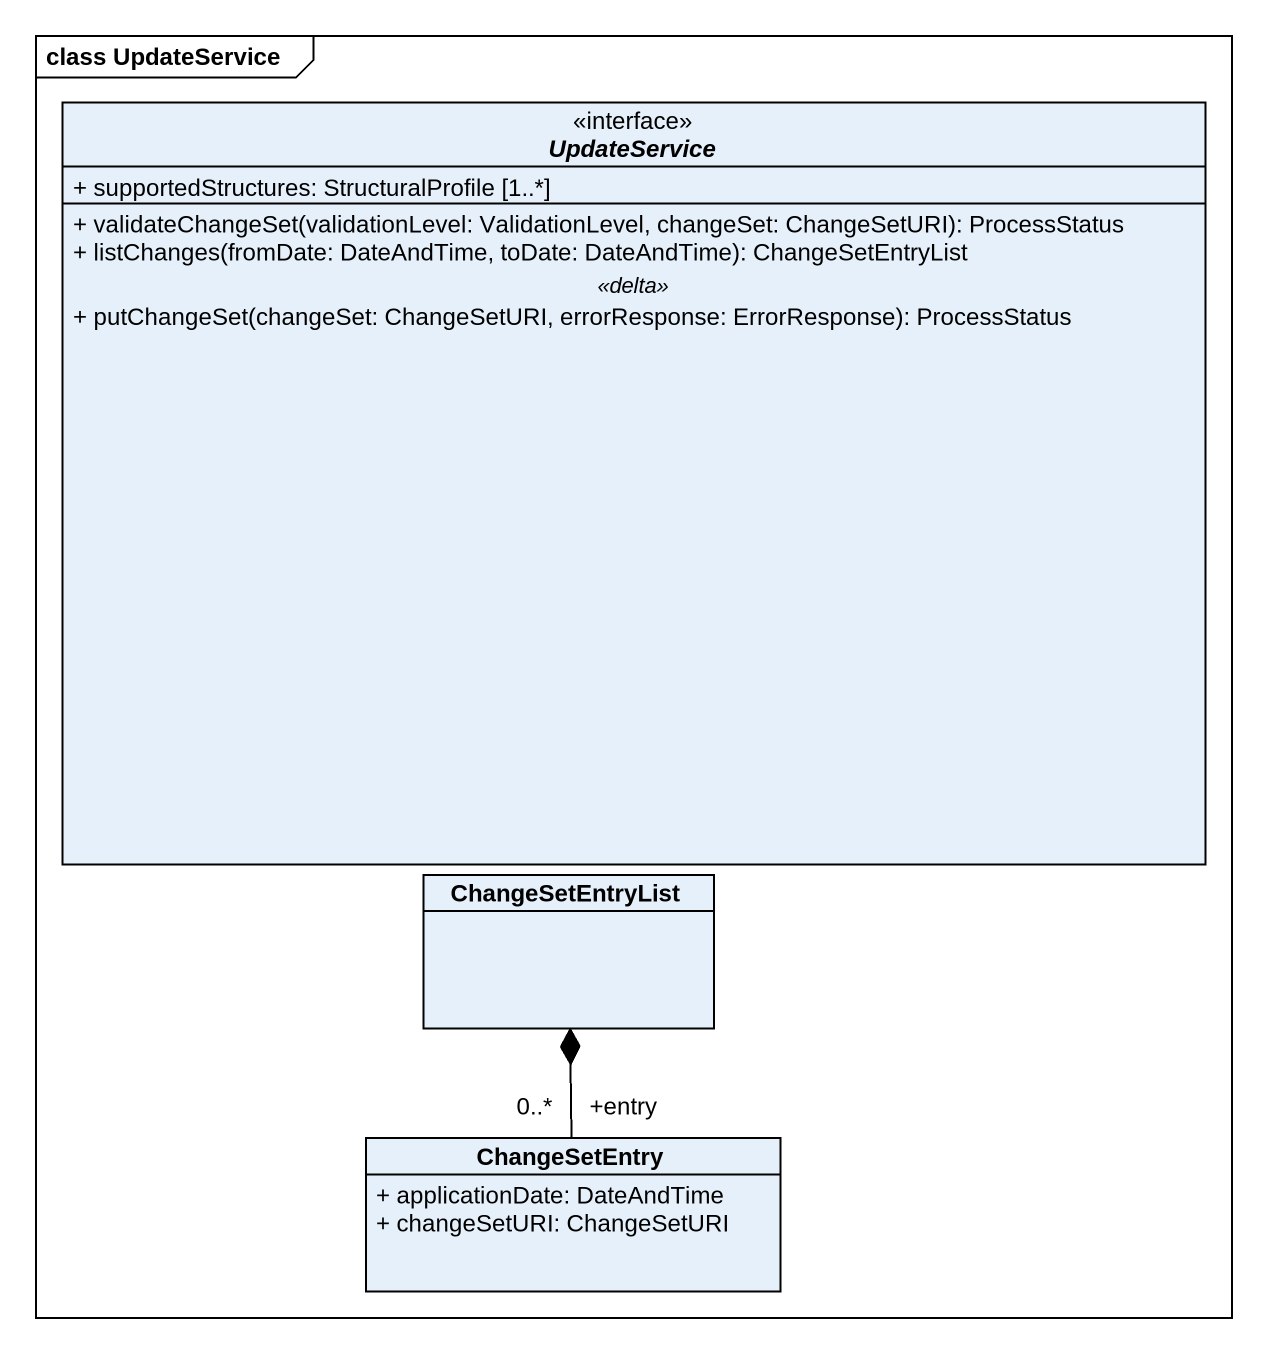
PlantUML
@startuml
mainframe class UpdateService
hide circle
hide empty members
skinparam classAttributeIconSize 0
interface UpdateService <<interface>> {
  + supportedStructures: StructuralProfile [1..*]
  --
  + validateChangeSet(validationLevel: ValidationLevel, changeSet: ChangeSetURI): ProcessStatus
  + listChanges(fromDate: DateAndTime, toDate: DateAndTime): ChangeSetEntryList
  .. <<delta>> ..
  + putChangeSet(changeSet: ChangeSetURI, errorResponse: ErrorResponse): ProcessStatus
}
class ChangeSetEntryList
class ChangeSetEntry {
  + applicationDate: DateAndTime
  + changeSetURI: ChangeSetURI
}
ChangeSetEntry "+entry\n0..*" -up-* ChangeSetEntryList
@enduml
